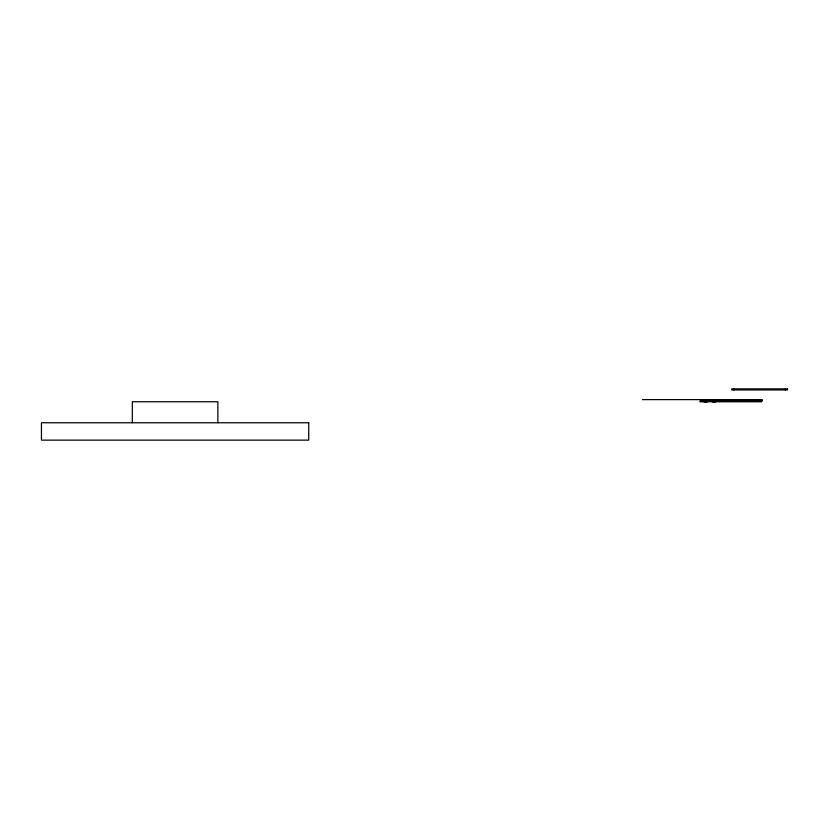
<?xml version="1.0" encoding="UTF-8"?>
<svg xmlns="http://www.w3.org/2000/svg" width="829" height="829" viewBox="0 0 829 829"><rect width="100%" height="100%" fill="white"/><g stroke="black" fill="none" stroke-linecap="round" stroke-linejoin="round"><path stroke-width="1.24" d="M715.075 401.64L712.546 401.754L716.37 401.661M740.401 400.48L759.395 399.609L758.504 400.676L752.121 400.832M728.909 400.801L732.722 400.656M740.349 400.355L759.395 399.609L702.526 400.676M703.469 400.676L749.52 399.609M712.546 400.676L758.504 399.609M703.469 401.754L707.313 401.661L704.774 401.754L704.774 400.676M642.413 399.609L762.286 399.609L762.286 400.676L700.163 400.676L700.194 401.754M700.163 401.754L761.664 401.754L761.633 400.676M785.353 388.863L785.353 389.941M733.955 388.863L733.955 389.941M700.816 399.609L700.816 400.676M217.861 422.759L217.861 401.754L132.329 401.754L132.329 422.759M787.55 388.863L731.758 388.863L731.758 389.941L787.55 389.941L787.55 388.863M308.73 422.759L41.45 422.759L41.45 440.137L308.73 440.137L308.73 422.759"/></g></svg>
